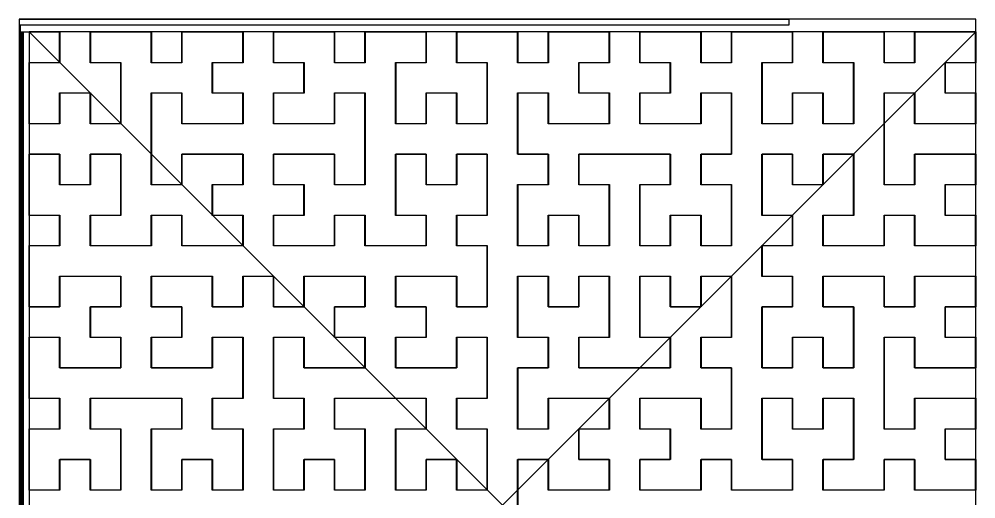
# Model space of a CAD drawing. Header units: metres. Extents: x -34176 to 34000, y -34079 to 34216.
# Drawn here: x -8168 to 8000, y -25892 to -17784 of the extents above; entities that cross this region are included whole.
import ezdxf

# ---------------------------------------------------------------- set-up
doc = ezdxf.new("R2010")
doc.units = ezdxf.units.M
for name, color, linetype in [('ABSORBER_AREA', 150, 'Continuous'), ('CENTER', 120, 'Continuous'), ('PIXEL', 255, 'Continuous'), ('PIXEL_AREA', 140, 'Continuous')]:
    doc.layers.add(name, color=color, linetype=linetype)

msp = doc.modelspace()

# ---------------------------------------------------------------- linework, layer by layer
at = {"layer": 'ABSORBER_AREA'}
msp.add_lwpolyline([(-8000, -34000), (8000, -34000), (8000, -18000), (-8000, -18000), (-8000, -34000)], close=True, dxfattribs=at)
at = {"layer": 'CENTER'}
for points in [[(-8000, -34000), (8000, -18000)], [(-8000, -18000), (8000, -34000)]]:
    msp.add_lwpolyline(points, close=True, dxfattribs=at)
at = {"layer": 'PIXEL'}
for points in [[(-8160, -33992), (-8160, -18004), (-8160, -18000), (-8160, -17884), (-8160, -17784), (4840, -17784), (4840, -17884), (-8152, -17884), (-8152, -18000), (-8100, -18000), (-8002, -18000), (-8000, -18000), (-7996, -18000), (-7484, -18000), (-7480, -18000), (-7480, -18004), (-7480, -18516), (-7480, -18520), (-7484, -18520), (-7996, -18520), (-7996, -19032), (-7996, -19036), (-7996, -19548), (-7484, -19548), (-7484, -19036), (-7484, -19032), (-7480, -19032), (-6968, -19032), (-6964, -19032), (-6964, -19036), (-6964, -19548), (-6452, -19548), (-6452, -19036), (-6452, -19032), (-6452, -18520), (-6964, -18520), (-6968, -18520), (-6968, -18516), (-6968, -18004), (-6968, -18000), (-6964, -18000), (-6452, -18000), (-6448, -18000), (-5936, -18000), (-5932, -18000), (-5932, -18004), (-5932, -18516), (-5420, -18516), (-5420, -18004), (-5420, -18000), (-5416, -18000), (-4904, -18000), (-4900, -18000), (-4388, -18000), (-4384, -18000), (-4384, -18004), (-4384, -18516), (-4384, -18520), (-4388, -18520), (-4900, -18520), (-4900, -19032), (-4388, -19032), (-4384, -19032), (-4384, -19036), (-4384, -19548), (-4384, -19552), (-4388, -19552), (-4900, -19552), (-4904, -19552), (-5416, -19552), (-5420, -19552), (-5420, -19548), (-5420, -19036), (-5932, -19036), (-5932, -19548), (-5932, -19552), (-5932, -20064), (-5932, -20068), (-5932, -20580), (-5420, -20580), (-5420, -20068), (-5420, -20064), (-5416, -20064), (-4904, -20064), (-4900, -20064), (-4388, -20064), (-4384, -20064), (-4384, -20068), (-4384, -20580), (-4384, -20584), (-4388, -20584), (-4900, -20584), (-4900, -21096), (-4388, -21096), (-4384, -21096), (-4384, -21100), (-4384, -21612), (-4384, -21616), (-4388, -21616), (-4900, -21616), (-4904, -21616), (-5416, -21616), (-5420, -21616), (-5420, -21612), (-5420, -21100), (-5932, -21100), (-5932, -21612), (-5932, -21616), (-5936, -21616), (-6448, -21616), (-6452, -21616), (-6964, -21616), (-6968, -21616), (-6968, -21612), (-6968, -21100), (-6968, -21096), (-6964, -21096), (-6452, -21096), (-6452, -20584), (-6452, -20580), (-6452, -20068), (-6964, -20068), (-6964, -20580), (-6964, -20584), (-6968, -20584), (-7480, -20584), (-7484, -20584), (-7484, -20580), (-7484, -20068), (-7996, -20068), (-7996, -20580), (-7996, -20584), (-7996, -21096), (-7484, -21096), (-7480, -21096), (-7480, -21100), (-7480, -21612), (-7480, -21616), (-7484, -21616), (-7996, -21616), (-7996, -22128), (-7996, -22132), (-7996, -22644), (-7484, -22644), (-7484, -22132), (-7484, -22128), (-7480, -22128), (-6968, -22128), (-6964, -22128), (-6452, -22128), (-6448, -22128), (-6448, -22132), (-6448, -22644), (-6448, -22648), (-6452, -22648), (-6964, -22648), (-6964, -23160), (-6452, -23160), (-6448, -23160), (-6448, -23164), (-6448, -23676), (-6448, -23680), (-6452, -23680), (-6964, -23680), (-6968, -23680), (-7480, -23680), (-7484, -23680), (-7484, -23676), (-7484, -23164), (-7996, -23164), (-7996, -23676), (-7996, -23680), (-7996, -24192), (-7484, -24192), (-7480, -24192), (-7480, -24196), (-7480, -24708), (-7480, -24712), (-7484, -24712), (-7996, -24712), (-7996, -25224), (-7996, -25228), (-7996, -25740), (-7484, -25740), (-7484, -25228), (-7484, -25224), (-7480, -25224), (-6968, -25224), (-6964, -25224), (-6964, -25228), (-6964, -25740), (-6452, -25740), (-6452, -25228), (-6452, -25224), (-6452, -24712), (-6964, -24712), (-6968, -24712), (-6968, -24708), (-6968, -24196), (-6968, -24192), (-6964, -24192), (-6452, -24192), (-6448, -24192), (-5936, -24192), (-5932, -24192), (-5420, -24192), (-5416, -24192), (-5416, -24196), (-5416, -24708), (-5416, -24712), (-5420, -24712), (-5932, -24712), (-5932, -25224), (-5932, -25228), (-5932, -25740), (-5420, -25740), (-5420, -25228), (-5420, -25224), (-5416, -25224), (-4904, -25224), (-4900, -25224), (-4900, -25228), (-4900, -25740), (-4388, -25740), (-4388, -25228), (-4388, -25224), (-4388, -24712), (-4900, -24712), (-4904, -24712), (-4904, -24708), (-4904, -24196), (-4904, -24192), (-4900, -24192), (-4388, -24192), (-4388, -23680), (-4388, -23676), (-4388, -23164), (-4900, -23164), (-4900, -23676), (-4900, -23680), (-4904, -23680), (-5416, -23680), (-5420, -23680), (-5932, -23680), (-5936, -23680), (-5936, -23676), (-5936, -23164), (-5936, -23160), (-5932, -23160), (-5420, -23160), (-5420, -22648), (-5932, -22648), (-5936, -22648), (-5936, -22644), (-5936, -22132), (-5936, -22128), (-5932, -22128), (-5420, -22128), (-5416, -22128), (-4904, -22128), (-4900, -22128), (-4900, -22132), (-4900, -22644), (-4388, -22644), (-4388, -22132), (-4388, -22128), (-4384, -22128), (-3872, -22128), (-3868, -22128), (-3868, -22132), (-3868, -22644), (-3356, -22644), (-3356, -22132), (-3356, -22128), (-3352, -22128), (-2840, -22128), (-2836, -22128), (-2324, -22128), (-2320, -22128), (-2320, -22132), (-2320, -22644), (-2320, -22648), (-2324, -22648), (-2836, -22648), (-2836, -23160), (-2324, -23160), (-2320, -23160), (-2320, -23164), (-2320, -23676), (-2320, -23680), (-2324, -23680), (-2836, -23680), (-2840, -23680), (-3352, -23680), (-3356, -23680), (-3356, -23676), (-3356, -23164), (-3868, -23164), (-3868, -23676), (-3868, -23680), (-3868, -24192), (-3356, -24192), (-3352, -24192), (-3352, -24196), (-3352, -24708), (-3352, -24712), (-3356, -24712), (-3868, -24712), (-3868, -25224), (-3868, -25228), (-3868, -25740), (-3356, -25740), (-3356, -25228), (-3356, -25224), (-3352, -25224), (-2840, -25224), (-2836, -25224), (-2836, -25228), (-2836, -25740), (-2324, -25740), (-2324, -25228), (-2324, -25224), (-2324, -24712), (-2836, -24712), (-2840, -24712), (-2840, -24708), (-2840, -24196), (-2840, -24192), (-2836, -24192), (-2324, -24192), (-2320, -24192), (-1808, -24192), (-1804, -24192), (-1292, -24192), (-1288, -24192), (-1288, -24196), (-1288, -24708), (-1288, -24712), (-1292, -24712), (-1804, -24712), (-1804, -25224), (-1804, -25228), (-1804, -25740), (-1292, -25740), (-1292, -25228), (-1292, -25224), (-1288, -25224), (-776, -25224), (-772, -25224), (-772, -25228), (-772, -25740), (-260, -25740), (-260, -25228), (-260, -25224), (-260, -24712), (-772, -24712), (-776, -24712), (-776, -24708), (-776, -24196), (-776, -24192), (-772, -24192), (-260, -24192), (-260, -23680), (-260, -23676), (-260, -23164), (-772, -23164), (-772, -23676), (-772, -23680), (-776, -23680), (-1288, -23680), (-1292, -23680), (-1804, -23680), (-1808, -23680), (-1808, -23676), (-1808, -23164), (-1808, -23160), (-1804, -23160), (-1292, -23160), (-1292, -22648), (-1804, -22648), (-1808, -22648), (-1808, -22644), (-1808, -22132), (-1808, -22128), (-1804, -22128), (-1292, -22128), (-1288, -22128), (-776, -22128), (-772, -22128), (-772, -22132), (-772, -22644), (-260, -22644), (-260, -22132), (-260, -22128), (-260, -21616), (-772, -21616), (-776, -21616), (-776, -21612), (-776, -21100), (-776, -21096), (-772, -21096), (-260, -21096), (-260, -20584), (-260, -20580), (-260, -20068), (-772, -20068), (-772, -20580), (-772, -20584), (-776, -20584), (-1288, -20584), (-1292, -20584), (-1292, -20580), (-1292, -20068), (-1804, -20068), (-1804, -20580), (-1804, -20584), (-1804, -21096), (-1292, -21096), (-1288, -21096), (-1288, -21100), (-1288, -21612), (-1288, -21616), (-1292, -21616), (-1804, -21616), (-1808, -21616), (-2320, -21616), (-2324, -21616), (-2324, -21612), (-2324, -21100), (-2836, -21100), (-2836, -21612), (-2836, -21616), (-2840, -21616), (-3352, -21616), (-3356, -21616), (-3868, -21616), (-3872, -21616), (-3872, -21612), (-3872, -21100), (-3872, -21096), (-3868, -21096), (-3356, -21096), (-3356, -20584), (-3868, -20584), (-3872, -20584), (-3872, -20580), (-3872, -20068), (-3872, -20064), (-3868, -20064), (-3356, -20064), (-3352, -20064), (-2840, -20064), (-2836, -20064), (-2836, -20068), (-2836, -20580), (-2324, -20580), (-2324, -20068), (-2324, -20064), (-2324, -19552), (-2324, -19548), (-2324, -19036), (-2836, -19036), (-2836, -19548), (-2836, -19552), (-2840, -19552), (-3352, -19552), (-3356, -19552), (-3868, -19552), (-3872, -19552), (-3872, -19548), (-3872, -19036), (-3872, -19032), (-3868, -19032), (-3356, -19032), (-3356, -18520), (-3868, -18520), (-3872, -18520), (-3872, -18516), (-3872, -18004), (-3872, -18000), (-3868, -18000), (-3356, -18000), (-3352, -18000), (-2840, -18000), (-2836, -18000), (-2836, -18004), (-2836, -18516), (-2324, -18516), (-2324, -18004), (-2324, -18000), (-2320, -18000), (-1808, -18000), (-1804, -18000), (-1292, -18000), (-1288, -18000), (-1288, -18004), (-1288, -18516), (-1288, -18520), (-1292, -18520), (-1804, -18520), (-1804, -19032), (-1804, -19036), (-1804, -19548), (-1292, -19548), (-1292, -19036), (-1292, -19032), (-1288, -19032), (-776, -19032), (-772, -19032), (-772, -19036), (-772, -19548), (-260, -19548), (-260, -19036), (-260, -19032), (-260, -18520), (-772, -18520), (-776, -18520), (-776, -18516), (-776, -18004), (-776, -18000), (-772, -18000), (-260, -18000), (-256, -18000), (256, -18000), (260, -18000), (260, -18004), (260, -18516), (772, -18516), (772, -18004), (772, -18000), (776, -18000), (1288, -18000), (1292, -18000), (1804, -18000), (1808, -18000), (1808, -18004), (1808, -18516), (1808, -18520), (1804, -18520), (1292, -18520), (1292, -19032), (1804, -19032), (1808, -19032), (1808, -19036), (1808, -19548), (1808, -19552), (1804, -19552), (1292, -19552), (1288, -19552), (776, -19552), (772, -19552), (772, -19548), (772, -19036), (260, -19036), (260, -19548), (260, -19552), (260, -20064), (772, -20064), (776, -20064), (776, -20068), (776, -20580), (776, -20584), (772, -20584), (260, -20584), (260, -21096), (260, -21100), (260, -21612), (772, -21612), (772, -21100), (772, -21096), (776, -21096), (1288, -21096), (1292, -21096), (1292, -21100), (1292, -21612), (1804, -21612), (1804, -21100), (1804, -21096), (1804, -20584), (1292, -20584), (1288, -20584), (1288, -20580), (1288, -20068), (1288, -20064), (1292, -20064), (1804, -20064), (1808, -20064), (2320, -20064), (2324, -20064), (2836, -20064), (2840, -20064), (2840, -20068), (2840, -20580), (2840, -20584), (2836, -20584), (2324, -20584), (2324, -21096), (2324, -21100), (2324, -21612), (2836, -21612), (2836, -21100), (2836, -21096), (2840, -21096), (3352, -21096), (3356, -21096), (3356, -21100), (3356, -21612), (3868, -21612), (3868, -21100), (3868, -21096), (3868, -20584), (3356, -20584), (3352, -20584), (3352, -20580), (3352, -20068), (3352, -20064), (3356, -20064), (3868, -20064), (3868, -19552), (3868, -19548), (3868, -19036), (3356, -19036), (3356, -19548), (3356, -19552), (3352, -19552), (2840, -19552), (2836, -19552), (2324, -19552), (2320, -19552), (2320, -19548), (2320, -19036), (2320, -19032), (2324, -19032), (2836, -19032), (2836, -18520), (2324, -18520), (2320, -18520), (2320, -18516), (2320, -18004), (2320, -18000), (2324, -18000), (2836, -18000), (2840, -18000), (3352, -18000), (3356, -18000), (3356, -18004), (3356, -18516), (3868, -18516), (3868, -18004), (3868, -18000), (3872, -18000), (4384, -18000), (4388, -18000), (4900, -18000), (4904, -18000), (4904, -18004), (4904, -18516), (4904, -18520), (4900, -18520), (4388, -18520), (4388, -19032), (4388, -19036), (4388, -19548), (4900, -19548), (4900, -19036), (4900, -19032), (4904, -19032), (5416, -19032), (5420, -19032), (5420, -19036), (5420, -19548), (5932, -19548), (5932, -19036), (5932, -19032), (5932, -18520), (5420, -18520), (5416, -18520), (5416, -18516), (5416, -18004), (5416, -18000), (5420, -18000), (5932, -18000), (5936, -18000), (6448, -18000), (6452, -18000), (6452, -18004), (6452, -18516), (6964, -18516), (6964, -18004), (6964, -18000), (6968, -18000), (7480, -18000), (7484, -18000), (7996, -18000), (8000, -18000), (8000, -18004), (8000, -18516), (8000, -18520), (7996, -18520), (7484, -18520), (7484, -19032), (7996, -19032), (8000, -19032), (8000, -19036), (8000, -19548), (8000, -19552), (7996, -19552), (7484, -19552), (7480, -19552), (6968, -19552), (6964, -19552), (6964, -19548), (6964, -19036), (6452, -19036), (6452, -19548), (6452, -19552), (6452, -20064), (6452, -20068), (6452, -20580), (6964, -20580), (6964, -20068), (6964, -20064), (6968, -20064), (7480, -20064), (7484, -20064), (7996, -20064), (8000, -20064), (8000, -20068), (8000, -20580), (8000, -20584), (7996, -20584), (7484, -20584), (7484, -21096), (7996, -21096), (8000, -21096), (8000, -21100), (8000, -21612), (8000, -21616), (7996, -21616), (7484, -21616), (7480, -21616), (6968, -21616), (6964, -21616), (6964, -21612), (6964, -21100), (6452, -21100), (6452, -21612), (6452, -21616), (6448, -21616), (5936, -21616), (5932, -21616), (5420, -21616), (5416, -21616), (5416, -21612), (5416, -21100), (5416, -21096), (5420, -21096), (5932, -21096), (5932, -20584), (5932, -20580), (5932, -20068), (5420, -20068), (5420, -20580), (5420, -20584), (5416, -20584), (4904, -20584), (4900, -20584), (4900, -20580), (4900, -20068), (4388, -20068), (4388, -20580), (4388, -20584), (4388, -21096), (4900, -21096), (4904, -21096), (4904, -21100), (4904, -21612), (4904, -21616), (4900, -21616), (4388, -21616), (4388, -22128), (4900, -22128), (4904, -22128), (4904, -22132), (4904, -22644), (4904, -22648), (4900, -22648), (4388, -22648), (4388, -23160), (4388, -23164), (4388, -23676), (4900, -23676), (4900, -23164), (4900, -23160), (4904, -23160), (5416, -23160), (5420, -23160), (5420, -23164), (5420, -23676), (5932, -23676), (5932, -23164), (5932, -23160), (5932, -22648), (5420, -22648), (5416, -22648), (5416, -22644), (5416, -22132), (5416, -22128), (5420, -22128), (5932, -22128), (5936, -22128), (6448, -22128), (6452, -22128), (6452, -22132), (6452, -22644), (6964, -22644), (6964, -22132), (6964, -22128), (6968, -22128), (7480, -22128), (7484, -22128), (7996, -22128), (8000, -22128), (8000, -22132), (8000, -22644), (8000, -22648), (7996, -22648), (7484, -22648), (7484, -23160), (7996, -23160), (8000, -23160), (8000, -23164), (8000, -23676), (8000, -23680), (7996, -23680), (7484, -23680), (7480, -23680), (6968, -23680), (6964, -23680), (6964, -23676), (6964, -23164), (6452, -23164), (6452, -23676), (6452, -23680), (6452, -24192), (6452, -24196), (6452, -24708), (6964, -24708), (6964, -24196), (6964, -24192), (6968, -24192), (7480, -24192), (7484, -24192), (7996, -24192), (8000, -24192), (8000, -24196), (8000, -24708), (8000, -24712), (7996, -24712), (7484, -24712), (7484, -25224), (7996, -25224), (8000, -25224), (8000, -25228), (8000, -25740), (8000, -25744), (7996, -25744), (7484, -25744), (7480, -25744), (6968, -25744), (6964, -25744), (6964, -25740), (6964, -25228), (6452, -25228), (6452, -25740), (6452, -25744), (6448, -25744), (5936, -25744), (5932, -25744), (5420, -25744), (5416, -25744), (5416, -25740), (5416, -25228), (5416, -25224), (5420, -25224), (5932, -25224), (5932, -24712), (5932, -24708), (5932, -24196), (5420, -24196), (5420, -24708), (5420, -24712), (5416, -24712), (4904, -24712), (4900, -24712), (4900, -24708), (4900, -24196), (4388, -24196), (4388, -24708), (4388, -24712), (4388, -25224), (4900, -25224), (4904, -25224), (4904, -25228), (4904, -25740), (4904, -25744), (4900, -25744), (4388, -25744), (4384, -25744), (3872, -25744), (3868, -25744), (3868, -25740), (3868, -25228), (3356, -25228), (3356, -25740), (3356, -25744), (3352, -25744), (2840, -25744), (2836, -25744), (2324, -25744), (2320, -25744), (2320, -25740), (2320, -25228), (2320, -25224), (2324, -25224), (2836, -25224), (2836, -24712), (2324, -24712), (2320, -24712), (2320, -24708), (2320, -24196), (2320, -24192), (2324, -24192), (2836, -24192), (2840, -24192), (3352, -24192), (3356, -24192), (3356, -24196), (3356, -24708), (3868, -24708), (3868, -24196), (3868, -24192), (3868, -23680), (3356, -23680), (3352, -23680), (3352, -23676), (3352, -23164), (3352, -23160), (3356, -23160), (3868, -23160), (3868, -22648), (3868, -22644), (3868, -22132), (3356, -22132), (3356, -22644), (3356, -22648), (3352, -22648), (2840, -22648), (2836, -22648), (2836, -22644), (2836, -22132), (2324, -22132), (2324, -22644), (2324, -22648), (2324, -23160), (2836, -23160), (2840, -23160), (2840, -23164), (2840, -23676), (2840, -23680), (2836, -23680), (2324, -23680), (2320, -23680), (1808, -23680), (1804, -23680), (1292, -23680), (1288, -23680), (1288, -23676), (1288, -23164), (1288, -23160), (1292, -23160), (1804, -23160), (1804, -22648), (1804, -22644), (1804, -22132), (1292, -22132), (1292, -22644), (1292, -22648), (1288, -22648), (776, -22648), (772, -22648), (772, -22644), (772, -22132), (260, -22132), (260, -22644), (260, -22648), (260, -23160), (772, -23160), (776, -23160), (776, -23164), (776, -23676), (776, -23680), (772, -23680), (260, -23680), (260, -24192), (260, -24196), (260, -24708), (772, -24708), (772, -24196), (772, -24192), (776, -24192), (1288, -24192), (1292, -24192), (1804, -24192), (1808, -24192), (1808, -24196), (1808, -24708), (1808, -24712), (1804, -24712), (1292, -24712), (1292, -25224), (1804, -25224), (1808, -25224), (1808, -25228), (1808, -25740), (1808, -25744), (1804, -25744), (1292, -25744), (1288, -25744), (776, -25744), (772, -25744), (772, -25740), (772, -25228), (260, -25228), (260, -25740), (260, -25744), (260, -26256)], [(-8144, -33992), (-8144, -18004), (-8156, -18004), (-8156, -33992)], [(-8152, -33996), (-8152, -18008), (-8148, -18008), (-8148, -33996)], [(-8128, -33992), (-8128, -18004), (-8140, -18004), (-8140, -33992)], [(-8136, -33996), (-8136, -18008), (-8132, -18008), (-8132, -33996)], [(-8112, -33992), (-8112, -18004), (-8124, -18004), (-8124, -33992)], [(-8120, -33996), (-8120, -18008), (-8116, -18008), (-8116, -33996)], [(256, -26256), (256, -25744), (256, -25740), (256, -25228), (256, -25224), (260, -25224), (772, -25224), (776, -25224), (776, -25228), (776, -25740), (1288, -25740), (1292, -25740), (1804, -25740), (1804, -25228), (1292, -25228), (1288, -25228), (1288, -25224), (1288, -24712), (1288, -24708), (1292, -24708), (1804, -24708), (1804, -24196), (1292, -24196), (1288, -24196), (776, -24196), (776, -24708), (776, -24712), (772, -24712), (260, -24712), (256, -24712), (256, -24708), (256, -24196), (256, -24192), (256, -23680), (256, -23676), (260, -23676), (772, -23676), (772, -23164), (260, -23164), (256, -23164), (256, -23160), (256, -22648), (256, -22644), (256, -22132), (256, -22128), (260, -22128), (772, -22128), (776, -22128), (776, -22132), (776, -22644), (1288, -22644), (1288, -22132), (1288, -22128), (1292, -22128), (1804, -22128), (1808, -22128), (1808, -22132), (1808, -22644), (1808, -22648), (1808, -23160), (1808, -23164), (1804, -23164), (1292, -23164), (1292, -23676), (1804, -23676), (1808, -23676), (2320, -23676), (2324, -23676), (2836, -23676), (2836, -23164), (2324, -23164), (2320, -23164), (2320, -23160), (2320, -22648), (2320, -22644), (2320, -22132), (2320, -22128), (2324, -22128), (2836, -22128), (2840, -22128), (2840, -22132), (2840, -22644), (3352, -22644), (3352, -22132), (3352, -22128), (3356, -22128), (3868, -22128), (3872, -22128), (3872, -22132), (3872, -22644), (3872, -22648), (3872, -23160), (3872, -23164), (3868, -23164), (3356, -23164), (3356, -23676), (3868, -23676), (3872, -23676), (3872, -23680), (3872, -24192), (3872, -24196), (3872, -24708), (3872, -24712), (3868, -24712), (3356, -24712), (3352, -24712), (3352, -24708), (3352, -24196), (2840, -24196), (2836, -24196), (2324, -24196), (2324, -24708), (2836, -24708), (2840, -24708), (2840, -24712), (2840, -25224), (2840, -25228), (2836, -25228), (2324, -25228), (2324, -25740), (2836, -25740), (2840, -25740), (3352, -25740), (3352, -25228), (3352, -25224), (3356, -25224), (3868, -25224), (3872, -25224), (3872, -25228), (3872, -25740), (4384, -25740), (4388, -25740), (4900, -25740), (4900, -25228), (4388, -25228), (4384, -25228), (4384, -25224), (4384, -24712), (4384, -24708), (4384, -24196), (4384, -24192), (4388, -24192), (4900, -24192), (4904, -24192), (4904, -24196), (4904, -24708), (5416, -24708), (5416, -24196), (5416, -24192), (5420, -24192), (5932, -24192), (5936, -24192), (5936, -24196), (5936, -24708), (5936, -24712), (5936, -25224), (5936, -25228), (5932, -25228), (5420, -25228), (5420, -25740), (5932, -25740), (5936, -25740), (6448, -25740), (6448, -25228), (6448, -25224), (6452, -25224), (6964, -25224), (6968, -25224), (6968, -25228), (6968, -25740), (7480, -25740), (7484, -25740), (7996, -25740), (7996, -25228), (7484, -25228), (7480, -25228), (7480, -25224), (7480, -24712), (7480, -24708), (7484, -24708), (7996, -24708), (7996, -24196), (7484, -24196), (7480, -24196), (6968, -24196), (6968, -24708), (6968, -24712), (6964, -24712), (6452, -24712), (6448, -24712), (6448, -24708), (6448, -24196), (6448, -24192), (6448, -23680), (6448, -23676), (6448, -23164), (6448, -23160), (6452, -23160), (6964, -23160), (6968, -23160), (6968, -23164), (6968, -23676), (7480, -23676), (7484, -23676), (7996, -23676), (7996, -23164), (7484, -23164), (7480, -23164), (7480, -23160), (7480, -22648), (7480, -22644), (7484, -22644), (7996, -22644), (7996, -22132), (7484, -22132), (7480, -22132), (6968, -22132), (6968, -22644), (6968, -22648), (6964, -22648), (6452, -22648), (6448, -22648), (6448, -22644), (6448, -22132), (5936, -22132), (5932, -22132), (5420, -22132), (5420, -22644), (5932, -22644), (5936, -22644), (5936, -22648), (5936, -23160), (5936, -23164), (5936, -23676), (5936, -23680), (5932, -23680), (5420, -23680), (5416, -23680), (5416, -23676), (5416, -23164), (4904, -23164), (4904, -23676), (4904, -23680), (4900, -23680), (4388, -23680), (4384, -23680), (4384, -23676), (4384, -23164), (4384, -23160), (4384, -22648), (4384, -22644), (4388, -22644), (4900, -22644), (4900, -22132), (4388, -22132), (4384, -22132), (4384, -22128), (4384, -21616), (4384, -21612), (4388, -21612), (4900, -21612), (4900, -21100), (4388, -21100), (4384, -21100), (4384, -21096), (4384, -20584), (4384, -20580), (4384, -20068), (4384, -20064), (4388, -20064), (4900, -20064), (4904, -20064), (4904, -20068), (4904, -20580), (5416, -20580), (5416, -20068), (5416, -20064), (5420, -20064), (5932, -20064), (5936, -20064), (5936, -20068), (5936, -20580), (5936, -20584), (5936, -21096), (5936, -21100), (5932, -21100), (5420, -21100), (5420, -21612), (5932, -21612), (5936, -21612), (6448, -21612), (6448, -21100), (6448, -21096), (6452, -21096), (6964, -21096), (6968, -21096), (6968, -21100), (6968, -21612), (7480, -21612), (7484, -21612), (7996, -21612), (7996, -21100), (7484, -21100), (7480, -21100), (7480, -21096), (7480, -20584), (7480, -20580), (7484, -20580), (7996, -20580), (7996, -20068), (7484, -20068), (7480, -20068), (6968, -20068), (6968, -20580), (6968, -20584), (6964, -20584), (6452, -20584), (6448, -20584), (6448, -20580), (6448, -20068), (6448, -20064), (6448, -19552), (6448, -19548), (6448, -19036), (6448, -19032), (6452, -19032), (6964, -19032), (6968, -19032), (6968, -19036), (6968, -19548), (7480, -19548), (7484, -19548), (7996, -19548), (7996, -19036), (7484, -19036), (7480, -19036), (7480, -19032), (7480, -18520), (7480, -18516), (7484, -18516), (7996, -18516), (7996, -18004), (7484, -18004), (7480, -18004), (6968, -18004), (6968, -18516), (6968, -18520), (6964, -18520), (6452, -18520), (6448, -18520), (6448, -18516), (6448, -18004), (5936, -18004), (5932, -18004), (5420, -18004), (5420, -18516), (5932, -18516), (5936, -18516), (5936, -18520), (5936, -19032), (5936, -19036), (5936, -19548), (5936, -19552), (5932, -19552), (5420, -19552), (5416, -19552), (5416, -19548), (5416, -19036), (4904, -19036), (4904, -19548), (4904, -19552), (4900, -19552), (4388, -19552), (4384, -19552), (4384, -19548), (4384, -19036), (4384, -19032), (4384, -18520), (4384, -18516), (4388, -18516), (4900, -18516), (4900, -18004), (4388, -18004), (4384, -18004), (3872, -18004), (3872, -18516), (3872, -18520), (3868, -18520), (3356, -18520), (3352, -18520), (3352, -18516), (3352, -18004), (2840, -18004), (2836, -18004), (2324, -18004), (2324, -18516), (2836, -18516), (2840, -18516), (2840, -18520), (2840, -19032), (2840, -19036), (2836, -19036), (2324, -19036), (2324, -19548), (2836, -19548), (2840, -19548), (3352, -19548), (3352, -19036), (3352, -19032), (3356, -19032), (3868, -19032), (3872, -19032), (3872, -19036), (3872, -19548), (3872, -19552), (3872, -20064), (3872, -20068), (3868, -20068), (3356, -20068), (3356, -20580), (3868, -20580), (3872, -20580), (3872, -20584), (3872, -21096), (3872, -21100), (3872, -21612), (3872, -21616), (3868, -21616), (3356, -21616), (3352, -21616), (3352, -21612), (3352, -21100), (2840, -21100), (2840, -21612), (2840, -21616), (2836, -21616), (2324, -21616), (2320, -21616), (2320, -21612), (2320, -21100), (2320, -21096), (2320, -20584), (2320, -20580), (2324, -20580), (2836, -20580), (2836, -20068), (2324, -20068), (2320, -20068), (1808, -20068), (1804, -20068), (1292, -20068), (1292, -20580), (1804, -20580), (1808, -20580), (1808, -20584), (1808, -21096), (1808, -21100), (1808, -21612), (1808, -21616), (1804, -21616), (1292, -21616), (1288, -21616), (1288, -21612), (1288, -21100), (776, -21100), (776, -21612), (776, -21616), (772, -21616), (260, -21616), (256, -21616), (256, -21612), (256, -21100), (256, -21096), (256, -20584), (256, -20580), (260, -20580), (772, -20580), (772, -20068), (260, -20068), (256, -20068), (256, -20064), (256, -19552), (256, -19548), (256, -19036), (256, -19032), (260, -19032), (772, -19032), (776, -19032), (776, -19036), (776, -19548), (1288, -19548), (1292, -19548), (1804, -19548), (1804, -19036), (1292, -19036), (1288, -19036), (1288, -19032), (1288, -18520), (1288, -18516), (1292, -18516), (1804, -18516), (1804, -18004), (1292, -18004), (1288, -18004), (776, -18004), (776, -18516), (776, -18520), (772, -18520), (260, -18520), (256, -18520), (256, -18516), (256, -18004), (-256, -18004), (-260, -18004), (-772, -18004), (-772, -18516), (-260, -18516), (-256, -18516), (-256, -18520), (-256, -19032), (-256, -19036), (-256, -19548), (-256, -19552), (-260, -19552), (-772, -19552), (-776, -19552), (-776, -19548), (-776, -19036), (-1288, -19036), (-1288, -19548), (-1288, -19552), (-1292, -19552), (-1804, -19552), (-1808, -19552), (-1808, -19548), (-1808, -19036), (-1808, -19032), (-1808, -18520), (-1808, -18516), (-1804, -18516), (-1292, -18516), (-1292, -18004), (-1804, -18004), (-1808, -18004), (-2320, -18004), (-2320, -18516), (-2320, -18520), (-2324, -18520), (-2836, -18520), (-2840, -18520), (-2840, -18516), (-2840, -18004), (-3352, -18004), (-3356, -18004), (-3868, -18004), (-3868, -18516), (-3356, -18516), (-3352, -18516), (-3352, -18520), (-3352, -19032), (-3352, -19036), (-3356, -19036), (-3868, -19036), (-3868, -19548), (-3356, -19548), (-3352, -19548), (-2840, -19548), (-2840, -19036), (-2840, -19032), (-2836, -19032), (-2324, -19032), (-2320, -19032), (-2320, -19036), (-2320, -19548), (-2320, -19552), (-2320, -20064), (-2320, -20068), (-2320, -20580), (-2320, -20584), (-2324, -20584), (-2836, -20584), (-2840, -20584), (-2840, -20580), (-2840, -20068), (-3352, -20068), (-3356, -20068), (-3868, -20068), (-3868, -20580), (-3356, -20580), (-3352, -20580), (-3352, -20584), (-3352, -21096), (-3352, -21100), (-3356, -21100), (-3868, -21100), (-3868, -21612), (-3356, -21612), (-3352, -21612), (-2840, -21612), (-2840, -21100), (-2840, -21096), (-2836, -21096), (-2324, -21096), (-2320, -21096), (-2320, -21100), (-2320, -21612), (-1808, -21612), (-1804, -21612), (-1292, -21612), (-1292, -21100), (-1804, -21100), (-1808, -21100), (-1808, -21096), (-1808, -20584), (-1808, -20580), (-1808, -20068), (-1808, -20064), (-1804, -20064), (-1292, -20064), (-1288, -20064), (-1288, -20068), (-1288, -20580), (-776, -20580), (-776, -20068), (-776, -20064), (-772, -20064), (-260, -20064), (-256, -20064), (-256, -20068), (-256, -20580), (-256, -20584), (-256, -21096), (-256, -21100), (-260, -21100), (-772, -21100), (-772, -21612), (-260, -21612), (-256, -21612), (-256, -21616), (-256, -22128), (-256, -22132), (-256, -22644), (-256, -22648), (-260, -22648), (-772, -22648), (-776, -22648), (-776, -22644), (-776, -22132), (-1288, -22132), (-1292, -22132), (-1804, -22132), (-1804, -22644), (-1292, -22644), (-1288, -22644), (-1288, -22648), (-1288, -23160), (-1288, -23164), (-1292, -23164), (-1804, -23164), (-1804, -23676), (-1292, -23676), (-1288, -23676), (-776, -23676), (-776, -23164), (-776, -23160), (-772, -23160), (-260, -23160), (-256, -23160), (-256, -23164), (-256, -23676), (-256, -23680), (-256, -24192), (-256, -24196), (-260, -24196), (-772, -24196), (-772, -24708), (-260, -24708), (-256, -24708), (-256, -24712), (-256, -25224), (-256, -25228), (-256, -25740), (-256, -25744), (-260, -25744), (-772, -25744), (-776, -25744), (-776, -25740), (-776, -25228), (-1288, -25228), (-1288, -25740), (-1288, -25744), (-1292, -25744), (-1804, -25744), (-1808, -25744), (-1808, -25740), (-1808, -25228), (-1808, -25224), (-1808, -24712), (-1808, -24708), (-1804, -24708), (-1292, -24708), (-1292, -24196), (-1804, -24196), (-1808, -24196), (-2320, -24196), (-2324, -24196), (-2836, -24196), (-2836, -24708), (-2324, -24708), (-2320, -24708), (-2320, -24712), (-2320, -25224), (-2320, -25228), (-2320, -25740), (-2320, -25744), (-2324, -25744), (-2836, -25744), (-2840, -25744), (-2840, -25740), (-2840, -25228), (-3352, -25228), (-3352, -25740), (-3352, -25744), (-3356, -25744), (-3868, -25744), (-3872, -25744), (-3872, -25740), (-3872, -25228), (-3872, -25224), (-3872, -24712), (-3872, -24708), (-3868, -24708), (-3356, -24708), (-3356, -24196), (-3868, -24196), (-3872, -24196), (-3872, -24192), (-3872, -23680), (-3872, -23676), (-3872, -23164), (-3872, -23160), (-3868, -23160), (-3356, -23160), (-3352, -23160), (-3352, -23164), (-3352, -23676), (-2840, -23676), (-2836, -23676), (-2324, -23676), (-2324, -23164), (-2836, -23164), (-2840, -23164), (-2840, -23160), (-2840, -22648), (-2840, -22644), (-2836, -22644), (-2324, -22644), (-2324, -22132), (-2836, -22132), (-2840, -22132), (-3352, -22132), (-3352, -22644), (-3352, -22648), (-3356, -22648), (-3868, -22648), (-3872, -22648), (-3872, -22644), (-3872, -22132), (-4384, -22132), (-4384, -22644), (-4384, -22648), (-4388, -22648), (-4900, -22648), (-4904, -22648), (-4904, -22644), (-4904, -22132), (-5416, -22132), (-5420, -22132), (-5932, -22132), (-5932, -22644), (-5420, -22644), (-5416, -22644), (-5416, -22648), (-5416, -23160), (-5416, -23164), (-5420, -23164), (-5932, -23164), (-5932, -23676), (-5420, -23676), (-5416, -23676), (-4904, -23676), (-4904, -23164), (-4904, -23160), (-4900, -23160), (-4388, -23160), (-4384, -23160), (-4384, -23164), (-4384, -23676), (-4384, -23680), (-4384, -24192), (-4384, -24196), (-4388, -24196), (-4900, -24196), (-4900, -24708), (-4388, -24708), (-4384, -24708), (-4384, -24712), (-4384, -25224), (-4384, -25228), (-4384, -25740), (-4384, -25744), (-4388, -25744), (-4900, -25744), (-4904, -25744), (-4904, -25740), (-4904, -25228), (-5416, -25228), (-5416, -25740), (-5416, -25744), (-5420, -25744), (-5932, -25744), (-5936, -25744), (-5936, -25740), (-5936, -25228), (-5936, -25224), (-5936, -24712), (-5936, -24708), (-5932, -24708), (-5420, -24708), (-5420, -24196), (-5932, -24196), (-5936, -24196), (-6448, -24196), (-6452, -24196), (-6964, -24196), (-6964, -24708), (-6452, -24708), (-6448, -24708), (-6448, -24712), (-6448, -25224), (-6448, -25228), (-6448, -25740), (-6448, -25744), (-6452, -25744), (-6964, -25744), (-6968, -25744), (-6968, -25740), (-6968, -25228), (-7480, -25228), (-7480, -25740), (-7480, -25744), (-7484, -25744), (-7996, -25744), (-8000, -25744), (-8000, -25740), (-8000, -25228), (-8000, -25224), (-8000, -24712), (-8000, -24708), (-7996, -24708), (-7484, -24708), (-7484, -24196), (-7996, -24196), (-8000, -24196), (-8000, -24192), (-8000, -23680), (-8000, -23676), (-8000, -23164), (-8000, -23160), (-7996, -23160), (-7484, -23160), (-7480, -23160), (-7480, -23164), (-7480, -23676), (-6968, -23676), (-6964, -23676), (-6452, -23676), (-6452, -23164), (-6964, -23164), (-6968, -23164), (-6968, -23160), (-6968, -22648), (-6968, -22644), (-6964, -22644), (-6452, -22644), (-6452, -22132), (-6964, -22132), (-6968, -22132), (-7480, -22132), (-7480, -22644), (-7480, -22648), (-7484, -22648), (-7996, -22648), (-8000, -22648), (-8000, -22644), (-8000, -22132), (-8000, -22128), (-8000, -21616), (-8000, -21612), (-7996, -21612), (-7484, -21612), (-7484, -21100), (-7996, -21100), (-8000, -21100), (-8000, -21096), (-8000, -20584), (-8000, -20580), (-8000, -20068), (-8000, -20064), (-7996, -20064), (-7484, -20064), (-7480, -20064), (-7480, -20068), (-7480, -20580), (-6968, -20580), (-6968, -20068), (-6968, -20064), (-6964, -20064), (-6452, -20064), (-6448, -20064), (-6448, -20068), (-6448, -20580), (-6448, -20584), (-6448, -21096), (-6448, -21100), (-6452, -21100), (-6964, -21100), (-6964, -21612), (-6452, -21612), (-6448, -21612), (-5936, -21612), (-5936, -21100), (-5936, -21096), (-5932, -21096), (-5420, -21096), (-5416, -21096), (-5416, -21100), (-5416, -21612), (-4904, -21612), (-4900, -21612), (-4388, -21612), (-4388, -21100), (-4900, -21100), (-4904, -21100), (-4904, -21096), (-4904, -20584), (-4904, -20580), (-4900, -20580), (-4388, -20580), (-4388, -20068), (-4900, -20068), (-4904, -20068), (-5416, -20068), (-5416, -20580), (-5416, -20584), (-5420, -20584), (-5932, -20584), (-5936, -20584), (-5936, -20580), (-5936, -20068), (-5936, -20064), (-5936, -19552), (-5936, -19548), (-5936, -19036), (-5936, -19032), (-5932, -19032), (-5420, -19032), (-5416, -19032), (-5416, -19036), (-5416, -19548), (-4904, -19548), (-4900, -19548), (-4388, -19548), (-4388, -19036), (-4900, -19036), (-4904, -19036), (-4904, -19032), (-4904, -18520), (-4904, -18516), (-4900, -18516), (-4388, -18516), (-4388, -18004), (-4900, -18004), (-4904, -18004), (-5416, -18004), (-5416, -18516), (-5416, -18520), (-5420, -18520), (-5932, -18520), (-5936, -18520), (-5936, -18516), (-5936, -18004), (-6448, -18004), (-6452, -18004), (-6964, -18004), (-6964, -18516), (-6452, -18516), (-6448, -18516), (-6448, -18520), (-6448, -19032), (-6448, -19036), (-6448, -19548), (-6448, -19552), (-6452, -19552), (-6964, -19552), (-6968, -19552), (-6968, -19548), (-6968, -19036), (-7480, -19036), (-7480, -19548), (-7480, -19552), (-7484, -19552), (-7996, -19552), (-8000, -19552), (-8000, -19548), (-8000, -19036), (-8000, -19032), (-8000, -18520), (-8000, -18516), (-7996, -18516), (-7484, -18516), (-7484, -18004), (-7996, -18004), (-8000, -18004), (-8002, -18004), (-8100, -18004), (-8108, -18004), (-8108, -33992)], [(-8104, -33996), (-8104, -18008), (-8100, -18008), (-8100, -33996)]]:
    msp.add_lwpolyline(points, dxfattribs=at)
at = {"layer": 'PIXEL_AREA'}
msp.add_lwpolyline([(-8168, -34000), (8000, -34000), (8000, -17784), (-8168, -17784), (-8168, -34000)], close=True, dxfattribs=at)

doc.saveas('drawing.dxf')
